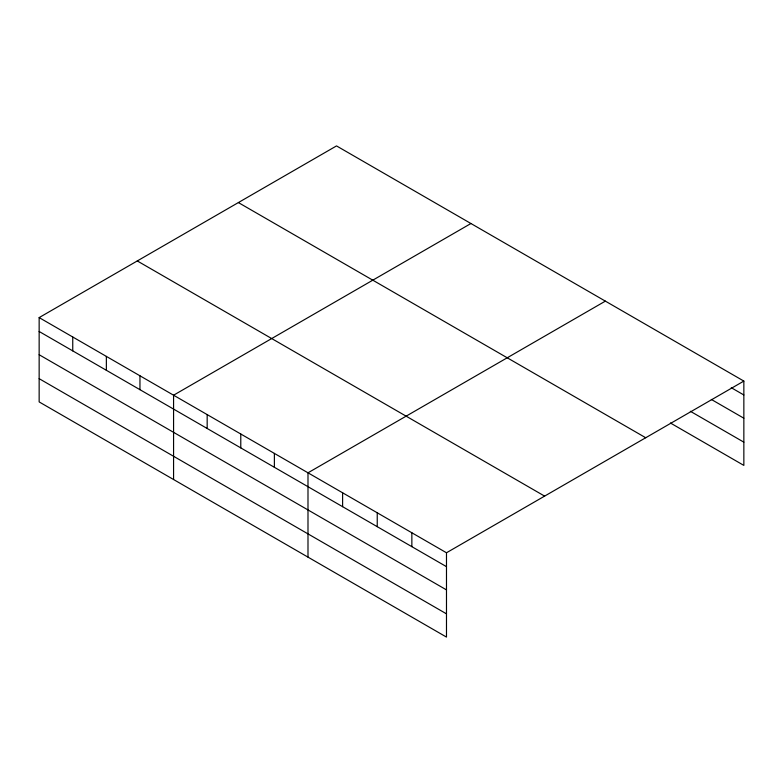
<?xml version="1.0" encoding="UTF-8"?>
<svg xmlns="http://www.w3.org/2000/svg" width="783" height="783" viewBox="0 0 783 783"><rect width="100%" height="100%" fill="white"/><g stroke="black" fill="none" stroke-linecap="round" stroke-linejoin="round"><path stroke-width="1.17" d="M39.15 317.595L446.486 552.769L446.486 637.088L39.15 401.914L39.15 317.595L336.514 145.912L743.85 381.086L743.85 465.405L670.405 422.996M470.935 223.517L173.572 395.209L173.572 479.519M605.357 301.132L307.993 472.815L307.993 557.124M446.486 552.769L743.85 381.086M731.263 387.702L743.85 394.975M711.326 399.438L743.85 418.21M690.342 411.271L743.85 442.16M238.384 202.572L645.721 437.746M137.279 260.945L544.616 496.119M39.15 331.483L446.486 566.657M39.15 354.728L446.486 589.893M39.15 378.669L446.486 613.843M411.858 532.783L411.858 546.661M377.24 512.787L377.24 526.675M342.611 492.801L342.611 506.689M274.383 453.406L274.383 467.294M240.782 434.007L240.782 447.896M207.172 414.608L207.172 428.487M139.961 375.801L139.961 389.689M106.361 356.402L106.361 370.29M72.75 337.003L72.75 350.882"/></g></svg>
